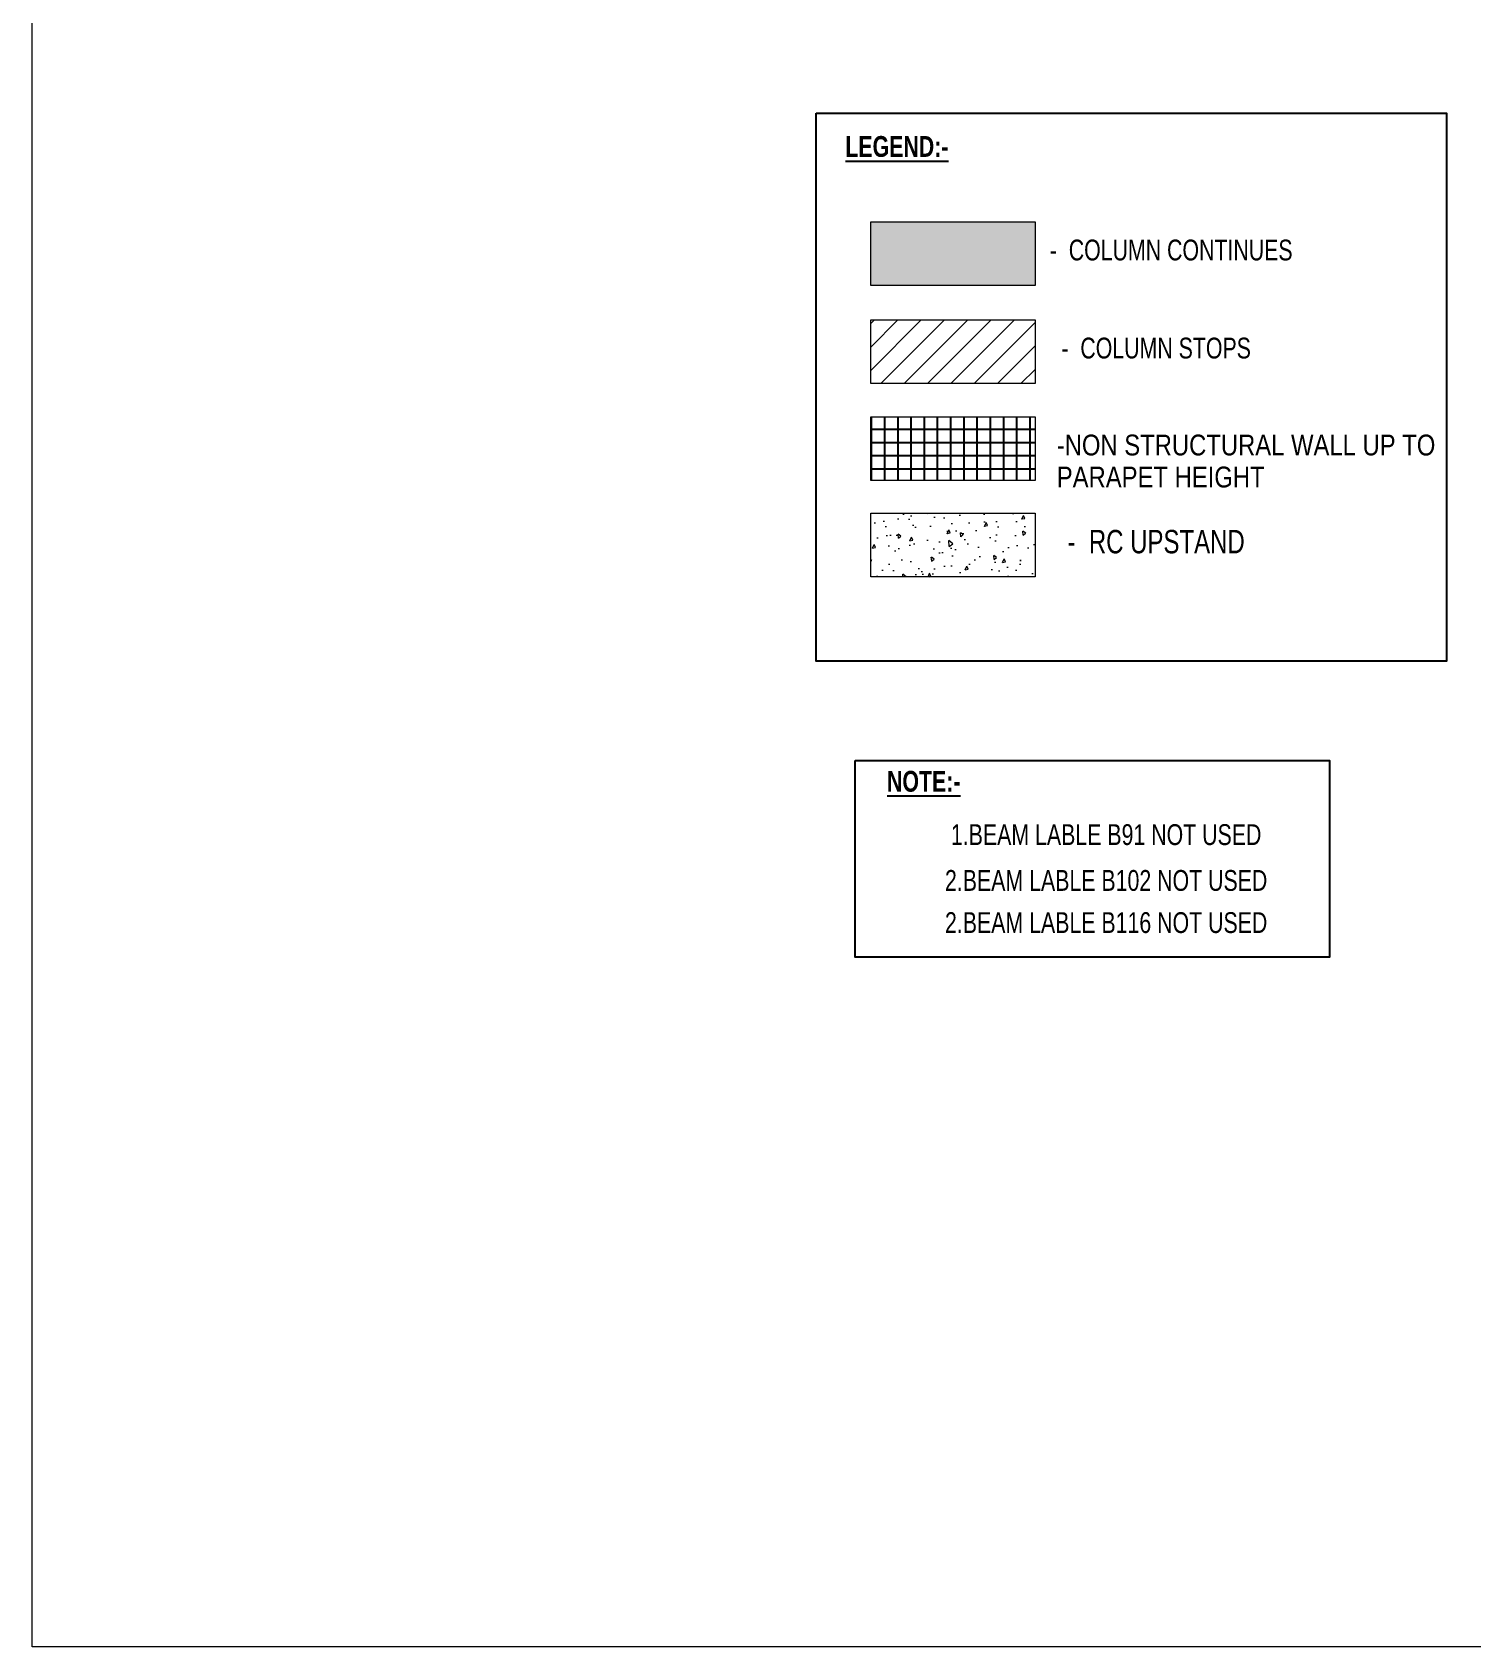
# Model space of a CAD drawing. Header units: millimetres. Extents: x 985 to 38342, y 12 to 70744.
# Drawn here: x 985 to 14824, y 12 to 15534 of the extents above; entities that cross this region are included whole.
import ezdxf

# ---------------------------------------------------------------- set-up
doc = ezdxf.new("R2010")
doc.units = ezdxf.units.MM
for name, color, linetype in [('A-HATCH', 8, 'Continuous'), ('COLUMN  HATCH', 253, 'Continuous'), ('sub title', 22, 'Continuous')]:
    doc.layers.add(name, color=color, linetype=linetype)
for name, color, linetype, lineweight in [('Column outline', 7, 'Continuous', 0), ('S - COL HATCH', 9, 'Continuous', 5), ('STR-Stair', 1, 'Continuous', 13)]:
    doc.layers.add(name, color=color, linetype=linetype, lineweight=lineweight)
doc.styles.add('SD', font='ARIALNB.TTF')

msp = doc.modelspace()

# ---------------------------------------------------------------- hatches: boundary and pattern name
at = {"layer": 'A-HATCH', "linetype": 'ByBlock'}
h = msp.add_hatch(dxfattribs=at)
h.set_pattern_fill('NET', scale=40)
h.set_pattern_definition([(0, (-357721.66, 2215295.7), (0, 127), []), (90, (-357721.66, 2215295.7), (-127, 8e-15), [])])
h.paths.add_polyline_path([(10626.8, 11225.2), (10626.8, 11836.1), (9045.5, 11836.1), (9045.5, 11225.2)])
at = {"layer": 'S - COL HATCH', "ltscale": 50}
h = msp.add_hatch(color=8, dxfattribs=at)
h.dxf.hatch_style = 1
h.paths.add_polyline_path([(9045.5, 13710.9), (10626.8, 13710.9), (10626.8, 13100), (9045.5, 13100)])
h = msp.add_hatch(dxfattribs=at)
h.set_pattern_fill('ANSI31', scale=50)
h.set_pattern_definition([(45, (-263955.13, 1901504.48), (-112.253202, 112.253202), [])])
h.paths.add_polyline_path([(9045.5, 12768.4), (10626.8, 12768.4), (10626.8, 12157.5), (9045.5, 12157.5)])
at = {"layer": 'S - COL HATCH', "linetype": 'ByBlock'}
h = msp.add_hatch(dxfattribs=at)
h.set_pattern_fill('AR-CONC', color=6, scale=2, angle=45)
h.set_pattern_definition([(95, (14768.07, 2230926.25), (280.1893, 235.10676), [38.1, -419.1]), (40, (14768.07, 2230926.25), (-320.036906, 220.35346), [30.48, -335.28117]), (145.451445, (14791.42, 2230945.84), (-39.847595, 455.460204), [32.38002, -356.18049]), (91.1842, (14696.23, 2230998.1), (442.82049, 323.90683), [57.15, -628.65]), (141.635558, (14733.13, 2231025.1), (-14.17323, 685.65353), [48.57005, -534.27122]), (36.18415, (14696.2, 2230998.1), (-14.17323, 685.65353), [45.71993, -502.91946]), (66, (14750.1, 2231016.05), (359.03996, 69.7903), [38.1, -419.1]), (11, (14750.1, 2231016.05), (-173.07985, 347.882386), [30.48, -335.28]), (116.451445, (14780.03, 2231021.87), (185.960104, 417.672685), [32.38002, -356.179875]), (82.5, (14768.07, 2230926.25), (-115.210938, 123.946827), [0, -331.216, 0, -340.36, 0, -336.55]), (52.5, (14768.07, 2230926.25), (-47.179455, 236.174), [0, -194.056, 0, -323.596, 0, -128.27]), (12.5, (14687.97, 2230846.14), (199.855726, 183.652391), [0, -127, 0, -396.24, 0, -525.78]), (2.5, (14652.05, 2230810.22), (173.52781, 245.444786), [0, -165.1, 0, -263.144, 0, -373.38])])
h.paths.add_polyline_path([(9045.5, 10911), (9045.5, 10300), (10626.8, 10300), (10626.8, 10911)])

# ---------------------------------------------------------------- linework, layer by layer
at = {"layer": 'COLUMN  HATCH', "color": 1}
for points in [[(8520.9, 14756.2), (14583.1, 14756.2), (14583.1, 9488.2), (8520.9, 9488.2)], [(8897.6, 8533.4), (13458.3, 8533.4), (13458.3, 6643), (8897.6, 6643)]]:
    msp.add_lwpolyline(points, close=True, dxfattribs=at)
at = {"layer": 'Column outline'}
for points in [[(9045.5, 13710.9), (10626.8, 13710.9), (10626.8, 13100), (9045.5, 13100)], [(9045.5, 12768.4), (10626.8, 12768.4), (10626.8, 12157.5), (9045.5, 12157.5)], [(9045.5, 11836.1), (10626.8, 11836.1), (10626.8, 11225.2), (9045.5, 11225.2)], [(9045.5, 10911), (10626.8, 10911), (10626.8, 10300), (9045.5, 10300)]]:
    msp.add_lwpolyline(points, close=True, dxfattribs=at)
at = {"layer": 'STR-Stair', "linetype": 'ByBlock', "elevation": 0.2}
msp.add_lwpolyline([(984.9, 69588.6), (38341.6, 69588.6), (38341.6, 12.1), (984.9, 12.1)], close=True, dxfattribs=at)

# ---------------------------------------------------------------- texts
at = {"layer": 'sub title', "attachment_point": 2, "line_spacing_factor": 0.923077, "style": 'SD'}
for s, insert, char_height, width in [('{\\fSwis721 LtCn BT|b1|i0|c0|p34;\\L\\C4;LEGEND:-}', (9297.4, 14536.6), 200, 18596.495), ('{\\fSwis721 LtCn BT|b0|i0|c0|p34;\\C4;-  COLUMN CONTINUES}', (11934.9, 13541), 200, 2840.957), ('{\\fSwis721 LtCn BT|b0|i0|c0|p34;\\C4;-  COLUMN STOPS}', (11790.2, 12598.4), 200, 18596.495), ('\\pxql;{\\fArial Narrow|b0|i0|c0|p34;\\C4;-NON STRUCTURAL WALL UP TO \\PPARAPET HEIGHT}', (12878.7, 11666.1), 200, 4087.489), ('{\\fSwis721 LtCn BT|b0|i0|c0|p34;\\C4;-  RC UPSTAND}', (11790.2, 10749.8), 225, 18596.495), ('{\\fSwis721 LtCn BT|b1|i0|c0|p34;\\L\\C4;NOTE:-}', (9555.6, 8433), 200, 18596.495), ('{\\fSwis721 LtCn BT|b0|i0|c0|p34;\\C4;1.BEAM LABLE B91 NOT USED}', (11309.5, 7920.2), 200, 18596.495), ('{\\fSwis721 LtCn BT|b0|i0|c0|p34;\\C4;2.BEAM LABLE B102 NOT USED}', (11309.5, 7479.6), 200, 18596.495), ('{\\fSwis721 LtCn BT|b0|i0|c0|p34;\\C4;2.BEAM LABLE B116 NOT USED}', (11309.5, 7074.4), 200, 18596.495)]:
    msp.add_mtext(s, dxfattribs=dict(at, insert=insert, char_height=char_height, width=width))

doc.saveas('drawing.dxf')
